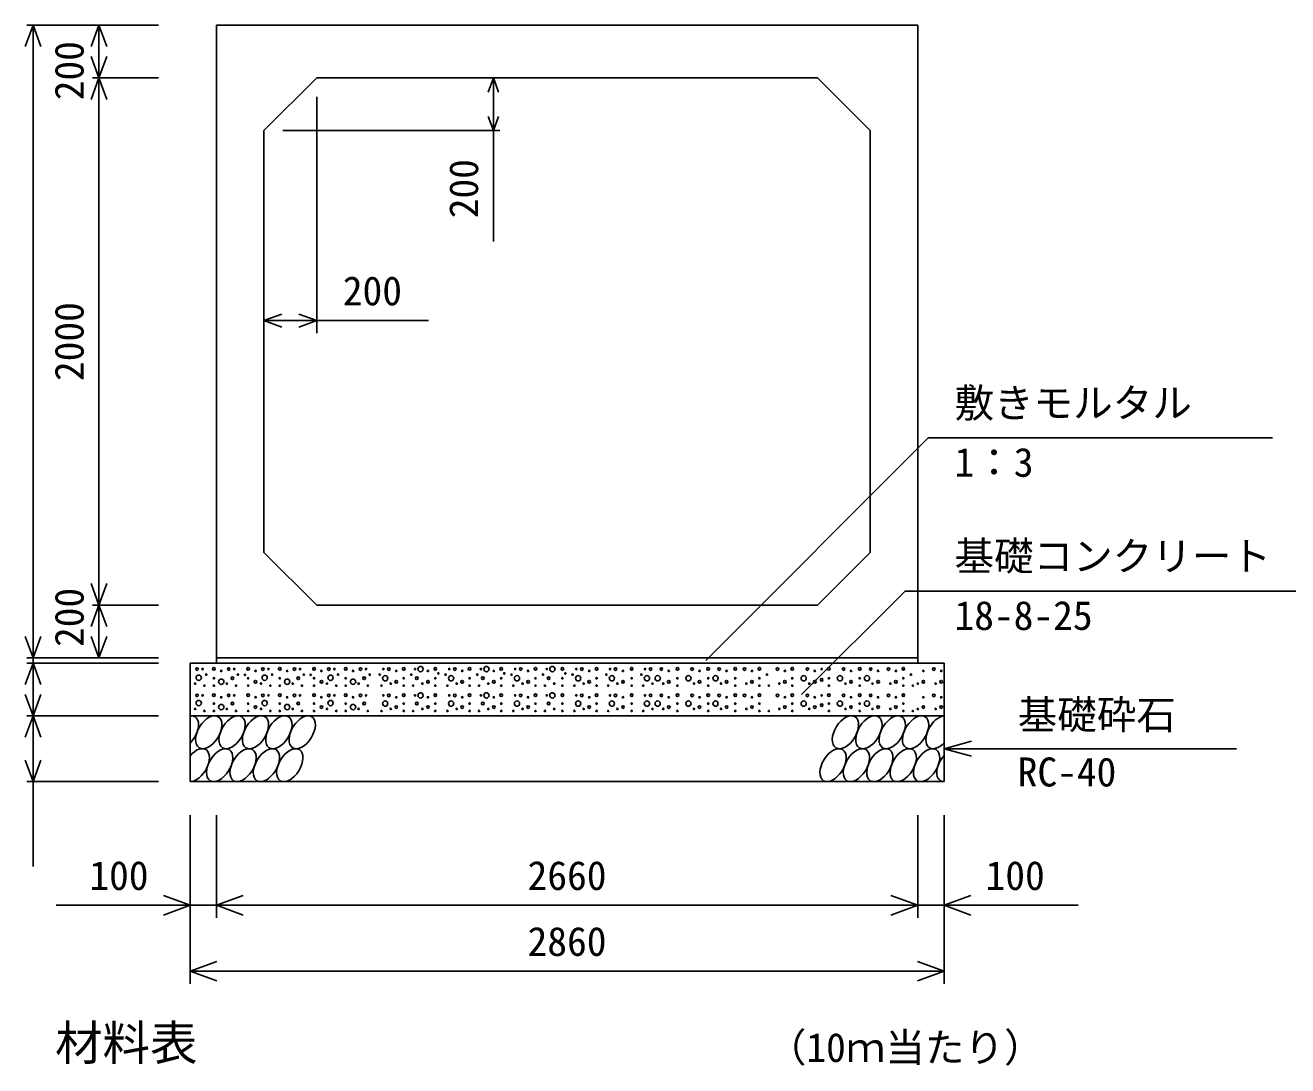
# Model space of a CAD drawing. Units: millimetres, scale not verified. Extents: x -100800 to 100800, y -35640 to 35640.
# Drawn here: x 32424 to 37213, y 13862 to 17810 of the extents above; entities that cross this region are included whole.
import ezdxf
from ezdxf.enums import TextEntityAlignment as Align

# ---------------------------------------------------------------- set-up
doc = ezdxf.new("R2010")
doc.units = ezdxf.units.MM
doc.header["$LTSCALE"] = 120
for name, color, linetype, lineweight in [('0-0_DIM', 7, 'Continuous', 25), ('0-2_HATCH', 6, 'Continuous', 25), ('0-5_OUTLINE', 3, 'Continuous', 25), ('0-7_TXT', 7, 'Continuous', 25)]:
    doc.layers.add(name, color=color, linetype=linetype, lineweight=lineweight)
doc.styles.add('ＭＳ ゴシック', font='')
doc.styles.get('ＭＳ ゴシック').set_extended_font_data('MS Gothic')

msp = doc.modelspace()

# ---------------------------------------------------------------- linework, layer by layer
at = {"layer": '0-0_DIM'}
for p, q in [((32429, 17810.3), (32929.1, 17810.3)), ((32453, 17810.3), (32453, 15410.3)), ((32703, 17810.3), (32703, 17610.3)), ((32679, 17610.3), (32929.1, 17610.3)), ((32703, 15610.3), (32703, 17610.3)), ((34199.5, 17610.3), (34199.5, 17410.3)), ((33529.1, 17538.3), (33529.1, 16641.7)), ((33401.1, 17410.3), (34223.5, 17410.3)), ((34199.5, 16989.5), (34199.5, 17410.3)), ((33329.1, 16689.7), (33529.1, 16689.7)), ((33953.2, 16689.7), (33529.1, 16689.7)), ((35849, 16244.2), (35004.9, 15400.2)), ((35849, 16244.2), (37154.7, 16244.2)), ((35761.3, 15663.1), (35368.5, 15270.3)), ((35761.3, 15663.1), (37530.3, 15663.1)), ((32679, 15610.3), (32929.1, 15610.3)), ((32703, 15610.3), (32703, 15410.3)), ((32429, 15410.3), (32929.1, 15410.3)), ((32429, 15390.3), (32929.1, 15390.3)), ((32453, 15410.3), (32453, 15390.3)), ((32453, 15190.3), (32453, 15390.3)), ((32429, 15190.3), (32929.1, 15190.3)), ((32453, 15190.3), (32453, 14940.3)), ((35909.1, 15065.3), (36013.4, 15093.3)), ((35909.1, 15065.3), (37018, 15065.3)), ((35909.1, 15065.3), (36013.4, 15037.3)), ((32429, 14940.3), (32929.1, 14940.3)), ((32453, 14618.2), (32453, 14940.3)), ((33049.1, 14173.1), (33049.1, 14812.7)), ((33149.1, 14423.1), (33149.1, 14812.7)), ((35809.1, 14423.1), (35809.1, 14812.7)), ((35909.1, 14173.1), (35909.1, 14812.7)), ((32541.1, 14471.1), (33049.1, 14471.1)), ((33049.1, 14471.1), (33149.1, 14471.1)), ((33149.1, 14471.1), (35809.1, 14471.1)), ((33049.1, 14221.1), (35909.1, 14221.1))]:
    msp.add_line(p, q, dxfattribs=at)
for points in [[(32482.6, 17729.1), (32453, 17810.3), (32423.5, 17729.1)], [(32732.6, 17729.1), (32703, 17810.3), (32673.5, 17729.1)], [(32732.6, 17691.5), (32703, 17610.3), (32673.5, 17691.5)], [(32732.6, 17529.1), (32703, 17610.3), (32673.5, 17529.1)], [(34179.8, 17556.2), (34199.5, 17610.3), (34219.2, 17556.2)], [(34179.8, 17464.4), (34199.5, 17410.3), (34219.2, 17464.4)], [(33396.8, 16714.3), (33329.1, 16689.7), (33396.8, 16665)], [(33461.4, 16714.3), (33529.1, 16689.7), (33461.4, 16665)], [(32732.6, 15691.5), (32703, 15610.3), (32673.5, 15691.5)], [(32732.6, 15529.1), (32703, 15610.3), (32673.5, 15529.1)], [(32482.6, 15491.5), (32453, 15410.3), (32423.5, 15491.5)], [(32732.6, 15491.5), (32703, 15410.3), (32673.5, 15491.5)], [(32482.6, 15309.1), (32453, 15390.3), (32423.5, 15309.1)], [(32482.6, 15271.5), (32453, 15190.3), (32423.5, 15271.5)], [(32482.6, 15109.1), (32453, 15190.3), (32423.5, 15109.1)], [(32482.6, 15021.5), (32453, 14940.3), (32423.5, 15021.5)], [(32947.6, 14508), (33049.1, 14471.1), (32947.6, 14434.1)], [(33250.6, 14434.1), (33149.1, 14471.1), (33250.6, 14508)], [(35707.6, 14508), (35809.1, 14471.1), (35707.6, 14434.1)], [(36417.1, 14471.1), (35909.1, 14471.1), (35809.1, 14471.1)], [(36010.6, 14508), (35909.1, 14471.1), (36010.6, 14434.1)], [(33150.6, 14184.1), (33049.1, 14221.1), (33150.6, 14258)], [(35807.6, 14258), (35909.1, 14221.1), (35807.6, 14184.1)]]:
    msp.add_lwpolyline(points, dxfattribs=at)
at = {"layer": '0-2_HATCH'}
for centre, radius in [((33923.1, 15367.5), 10), ((34173.1, 15367.5), 10), ((34423.1, 15367.5), 10), ((33075.1, 15367.5), 5), ((33081.7, 15334.5), 10), ((33096.2, 15367.5), 2.5), ((33110.2, 15346.5), 2.5), ((33139.1, 15368.4), 5), ((33139.1, 15332.5), 2.5), ((33167.1, 15319.3), 10), ((33167.1, 15360.5), 2.5), ((33195.1, 15367.5), 5), ((33209.2, 15332.5), 5), ((33216.2, 15367.5), 2.5), ((33230.2, 15346.5), 2.5), ((33256.7, 15345.6), 2.5), ((33269.1, 15368.4), 5), ((33269.1, 15332.5), 2.5), ((33297.1, 15360.5), 2.5), ((33325.1, 15367.5), 5), ((33331.7, 15334.5), 10), ((33346.2, 15367.5), 2.5), ((33360.2, 15346.5), 2.5), ((33389.1, 15368.4), 5), ((33389.1, 15332.5), 2.5), ((33417.1, 15319.3), 10), ((33417.1, 15360.5), 2.5), ((33445.1, 15367.5), 5), ((33459.2, 15332.5), 5), ((33466.2, 15367.5), 2.5), ((33480.2, 15346.5), 2.5), ((33506.7, 15345.6), 2.5), ((33519.1, 15368.4), 5), ((33519.1, 15332.5), 2.5), ((33547.1, 15360.5), 2.5), ((33575.1, 15367.5), 5), ((33581.7, 15334.5), 10), ((33596.2, 15367.5), 2.5), ((33610.2, 15346.5), 2.5), ((33639.1, 15368.4), 5), ((33639.1, 15332.5), 2.5), ((33667.1, 15319.3), 10), ((33667.1, 15360.5), 2.5), ((33695.1, 15367.5), 5), ((33709.2, 15332.5), 5), ((33716.2, 15367.5), 2.5), ((33730.2, 15346.5), 2.5), ((33768, 15346.5), 2.5), ((33789, 15332.5), 10), ((33782, 15367.5), 2.5), ((33803.1, 15367.5), 5), ((33831.1, 15360.5), 2.5), ((33859.1, 15368.4), 5), ((33859.1, 15332.5), 2.5), ((33888, 15346.5), 2.5), ((33902, 15367.5), 2.5), ((33909, 15332.5), 5), ((33951.1, 15360.5), 2.5), ((33979.1, 15368.4), 5), ((33979.1, 15332.5), 2.5), ((33990.5, 15350.8), 2.5), ((34018, 15346.5), 2.5), ((34039, 15332.5), 10), ((34032, 15367.5), 2.5), ((34053.1, 15367.5), 5), ((34081.1, 15360.5), 2.5), ((34109.1, 15368.4), 5), ((34109.1, 15332.5), 2.5), ((34138, 15346.5), 2.5), ((34152, 15367.5), 2.5), ((34159, 15332.5), 5), ((34201.1, 15360.5), 2.5), ((34229.1, 15368.4), 5), ((34229.1, 15332.5), 2.5), ((34240.5, 15350.8), 2.5), ((34268, 15346.5), 2.5), ((34289, 15332.5), 10), ((34282, 15367.5), 2.5), ((34303.1, 15367.5), 5), ((34331.1, 15360.5), 2.5), ((34359.1, 15368.4), 5), ((34359.1, 15332.5), 2.5), ((34388, 15346.5), 2.5), ((34402, 15367.5), 2.5), ((34409, 15332.5), 5), ((34461, 15368.4), 5), ((34461, 15332.5), 2.5), ((34472.3, 15350.8), 2.5), ((34499.8, 15346.5), 2.5), ((34520.9, 15332.5), 10), ((34513.9, 15367.5), 2.5), ((34534.9, 15367.5), 5), ((34562.9, 15360.5), 2.5), ((34591, 15368.4), 5), ((34591, 15332.5), 2.5), ((34627.9, 15346.5), 2.5), ((34648.9, 15332.5), 10), ((34641.9, 15367.5), 2.5), ((34662.9, 15367.5), 5), ((34691, 15360.5), 2.5), ((34723.9, 15368.4), 5), ((34723.9, 15332.5), 2.5), ((34760.8, 15346.5), 2.5), ((34781.9, 15332.5), 10), ((34774.8, 15367.5), 2.5), ((34795.9, 15367.5), 5), ((34822.5, 15332.5), 10), ((34836.5, 15367.5), 5), ((34864.6, 15360.5), 2.5), ((34897.5, 15368.4), 5), ((34897.5, 15332.5), 2.5), ((34939.4, 15332.5), 10), ((34953.4, 15367.5), 5), ((34981.4, 15360.5), 2.5), ((35014.3, 15368.4), 5), ((35014.3, 15332.5), 2.5), ((35042.1, 15332.5), 10), ((35056.1, 15367.5), 5), ((35084.1, 15360.5), 2.5), ((35117, 15368.4), 5), ((35117, 15332.5), 2.5), ((35152.3, 15367.5), 5), ((35180.3, 15360.5), 2.5), ((35208.4, 15368.4), 5), ((35208.4, 15332.5), 2.5), ((35237.2, 15346.5), 2.5), ((35277.1, 15367.5), 5), ((35305.1, 15360.5), 2.5), ((35333.2, 15368.4), 5), ((35333.2, 15332.5), 2.5), ((35376.5, 15332.5), 10), ((35390.5, 15367.5), 5), ((35418.6, 15360.5), 2.5), ((35444.7, 15326.3), 5), ((35444.7, 15367.5), 2.5), ((35472, 15368.4), 5), ((35472, 15332.5), 2.5), ((35513.9, 15332.5), 10), ((35527.9, 15367.5), 5), ((35556, 15360.5), 2.5), ((35588.9, 15368.4), 5), ((35588.9, 15332.5), 2.5), ((35616.6, 15332.5), 10), ((35630.6, 15367.5), 5), ((35658.7, 15360.5), 2.5), ((35698.4, 15367.5), 5), ((35726.4, 15360.5), 2.5), ((35754.5, 15368.4), 5), ((35754.5, 15332.5), 2.5), ((35783.4, 15346.5), 2.5), ((35830.4, 15360.5), 2.5), ((35870.2, 15367.5), 5), ((35898.2, 15360.5), 2.5), ((33068.1, 15312.3), 2.5), ((33103.2, 15304.4), 2.5), ((33139.1, 15304.4), 2.5), ((33188.1, 15312.3), 2.5), ((33223.2, 15304.4), 2.5), ((33269.1, 15304.4), 2.5), ((33297.1, 15319.3), 5), ((33318.1, 15312.3), 2.5), ((33353.2, 15304.4), 2.5), ((33389.1, 15304.4), 2.5), ((33438.1, 15312.3), 2.5), ((33473.2, 15304.4), 2.5), ((33519.1, 15304.4), 2.5), ((33547.1, 15319.3), 5), ((33568.1, 15312.3), 2.5), ((33603.2, 15304.4), 2.5), ((33639.1, 15304.4), 2.5), ((33688.1, 15312.3), 2.5), ((33723.2, 15304.4), 2.5), ((33775, 15304.4), 2.5), ((33810.1, 15312.3), 2.5), ((33831.1, 15319.3), 5), ((33859.1, 15304.4), 2.5), ((33895, 15304.4), 2.5), ((33930.1, 15312.3), 2.5), ((33951.1, 15319.3), 5), ((33979.1, 15304.4), 2.5), ((34025, 15304.4), 2.5), ((34060.1, 15312.3), 2.5), ((34081.1, 15319.3), 5), ((34109.1, 15304.4), 2.5), ((34145, 15304.4), 2.5), ((34180.1, 15312.3), 2.5), ((34201.1, 15319.3), 5), ((34229.1, 15304.4), 2.5), ((34275, 15304.4), 2.5), ((34310.1, 15312.3), 2.5), ((34331.1, 15319.3), 5), ((34359.1, 15304.4), 2.5), ((34395, 15304.4), 2.5), ((34430.1, 15312.3), 2.5), ((34461, 15304.4), 2.5), ((34506.8, 15304.4), 2.5), ((34541.9, 15312.3), 2.5), ((34562.9, 15319.3), 5), ((34591, 15304.4), 2.5), ((34634.9, 15304.4), 2.5), ((34670, 15312.3), 2.5), ((34691, 15319.3), 5), ((34723.9, 15304.4), 2.5), ((34767.8, 15304.4), 2.5), ((34802.9, 15312.3), 2.5), ((34843.6, 15312.3), 2.5), ((34864.6, 15319.3), 5), ((34897.5, 15304.4), 2.5), ((34960.4, 15312.3), 2.5), ((34981.4, 15319.3), 5), ((35014.3, 15304.4), 2.5), ((35063.1, 15312.3), 2.5), ((35084.1, 15319.3), 5), ((35117, 15304.4), 2.5), ((35159.3, 15312.3), 2.5), ((35180.3, 15319.3), 5), ((35208.4, 15304.4), 2.5), ((35244.2, 15304.4), 2.5), ((35284.1, 15312.3), 2.5), ((35305.1, 15319.3), 5), ((35333.2, 15304.4), 2.5), ((35397.5, 15312.3), 2.5), ((35418.6, 15319.3), 5), ((35472, 15304.4), 2.5), ((35535, 15312.3), 2.5), ((35556, 15319.3), 5), ((35588.9, 15304.4), 2.5), ((35637.6, 15312.3), 2.5), ((35658.7, 15319.3), 5), ((35705.4, 15312.3), 2.5), ((35726.4, 15319.3), 5), ((35754.5, 15304.4), 2.5), ((35790.4, 15304.4), 2.5), ((35809.4, 15312.3), 2.5), ((35830.4, 15319.3), 5), ((35877.2, 15312.3), 2.5), ((35898.2, 15319.3), 5), ((33075.1, 15267.5), 5), ((33081.7, 15238.4), 10), ((33096.2, 15267.5), 2.5), ((33139.1, 15268.4), 5), ((33139.1, 15236.4), 2.5), ((33167.1, 15223.2), 10), ((33167.1, 15260.5), 2.5), ((33195.1, 15267.5), 5), ((33209.2, 15236.4), 5), ((33216.2, 15267.5), 2.5), ((33269.1, 15268.4), 5), ((33269.1, 15236.4), 2.5), ((33297.1, 15260.5), 2.5), ((33325.1, 15267.5), 5), ((33331.7, 15238.4), 10), ((33346.2, 15267.5), 2.5), ((33389.1, 15268.4), 5), ((33389.1, 15236.4), 2.5), ((33417.1, 15223.2), 10), ((33417.1, 15260.5), 2.5), ((33445.1, 15267.5), 5), ((33459.2, 15236.4), 5), ((33466.2, 15267.5), 2.5), ((33519.1, 15268.4), 5), ((33519.1, 15236.4), 2.5), ((33547.1, 15260.5), 2.5), ((33575.1, 15267.5), 5), ((33581.7, 15238.4), 10), ((33596.2, 15267.5), 2.5), ((33639.1, 15268.4), 5), ((33639.1, 15236.4), 2.5), ((33667.1, 15223.2), 10), ((33667.1, 15260.5), 2.5), ((33695.1, 15267.5), 5), ((33709.2, 15236.4), 5), ((33716.2, 15267.5), 2.5), ((33789, 15236.4), 10), ((33782, 15267.5), 2.5), ((33803.1, 15267.5), 5), ((33831.1, 15260.5), 2.5), ((33859.1, 15268.4), 5), ((33859.1, 15236.4), 2.5), ((33902, 15267.5), 2.5), ((33909, 15236.4), 5), ((33923.1, 15267.5), 10), ((33951.1, 15260.5), 2.5), ((33979.1, 15268.4), 5), ((33979.1, 15236.4), 2.5), ((34039, 15236.4), 10), ((34032, 15267.5), 2.5), ((34053.1, 15267.5), 5), ((34081.1, 15260.5), 2.5), ((34109.1, 15268.4), 5), ((34109.1, 15236.4), 2.5), ((34152, 15267.5), 2.5), ((34159, 15236.4), 5), ((34173.1, 15267.5), 10), ((34201.1, 15260.5), 2.5), ((34229.1, 15268.4), 5), ((34229.1, 15236.4), 2.5), ((34289, 15236.4), 10), ((34282, 15267.5), 2.5), ((34303.1, 15267.5), 5), ((34331.1, 15260.5), 2.5), ((34359.1, 15268.4), 5), ((34359.1, 15236.4), 2.5), ((34402, 15267.5), 2.5), ((34409, 15236.4), 5), ((34423.1, 15267.5), 10), ((34461, 15268.4), 5), ((34461, 15236.4), 2.5), ((34520.9, 15236.4), 10), ((34513.9, 15267.5), 2.5), ((34534.9, 15267.5), 5), ((34562.9, 15260.5), 2.5), ((34591, 15268.4), 5), ((34591, 15236.4), 2.5), ((34648.9, 15236.4), 10), ((34641.9, 15267.5), 2.5), ((34662.9, 15267.5), 5), ((34691, 15260.5), 2.5), ((34723.9, 15268.4), 5), ((34723.9, 15236.4), 2.5), ((34781.9, 15236.4), 10), ((34774.8, 15267.5), 2.5), ((34795.9, 15267.5), 5), ((34822.5, 15236.4), 10), ((34836.5, 15267.5), 5), ((34864.6, 15260.5), 2.5), ((34897.5, 15268.4), 5), ((34897.5, 15236.4), 2.5), ((34939.4, 15236.4), 10), ((34953.4, 15267.5), 5), ((34981.4, 15260.5), 2.5), ((35014.3, 15268.4), 5), ((35014.3, 15236.4), 2.5), ((35042.1, 15236.4), 10), ((35056.1, 15267.5), 5), ((35084.1, 15260.5), 2.5), ((35117, 15268.4), 5), ((35117, 15236.4), 2.5), ((35152.3, 15267.5), 5), ((35180.3, 15260.5), 2.5), ((35208.4, 15268.4), 5), ((35208.4, 15236.4), 2.5), ((35277.1, 15267.5), 5), ((35305.1, 15260.5), 2.5), ((35333.2, 15268.4), 5), ((35333.2, 15236.4), 2.5), ((35376.5, 15236.4), 10), ((35390.5, 15267.5), 5), ((35418.6, 15260.5), 2.5), ((35444.7, 15230.2), 5), ((35444.7, 15267.5), 2.5), ((35472, 15268.4), 5), ((35472, 15236.4), 2.5), ((35513.9, 15236.4), 10), ((35527.9, 15267.5), 5), ((35556, 15260.5), 2.5), ((35588.9, 15268.4), 5), ((35588.9, 15236.4), 2.5), ((35616.6, 15236.4), 10), ((35630.6, 15267.5), 5), ((35658.7, 15260.5), 2.5), ((35698.4, 15267.5), 5), ((35726.4, 15260.5), 2.5), ((35754.5, 15268.4), 5), ((35754.5, 15236.4), 2.5), ((35830.4, 15260.5), 2.5), ((35870.2, 15267.5), 5), ((35898.2, 15260.5), 2.5), ((33068.1, 15216.2), 2.5), ((33103.2, 15208.4), 2.5), ((33139.1, 15208.4), 2.5), ((33188.1, 15216.2), 2.5), ((33223.2, 15208.4), 2.5), ((33269.1, 15208.4), 2.5), ((33297.1, 15223.2), 5), ((33318.1, 15216.2), 2.5), ((33353.2, 15208.4), 2.5), ((33389.1, 15208.4), 2.5), ((33438.1, 15216.2), 2.5), ((33473.2, 15208.4), 2.5), ((33519.1, 15208.4), 2.5), ((33547.1, 15223.2), 5), ((33568.1, 15216.2), 2.5), ((33603.2, 15208.4), 2.5), ((33639.1, 15208.4), 2.5), ((33688.1, 15216.2), 2.5), ((33723.2, 15208.4), 2.5), ((33775, 15208.4), 2.5), ((33810.1, 15216.2), 2.5), ((33831.1, 15223.2), 5), ((33859.1, 15208.4), 2.5), ((33895, 15208.4), 2.5), ((33930.1, 15216.2), 2.5), ((33951.1, 15223.2), 5), ((33979.1, 15208.4), 2.5), ((34025, 15208.4), 2.5), ((34060.1, 15216.2), 2.5), ((34081.1, 15223.2), 5), ((34109.1, 15208.4), 2.5), ((34145, 15208.4), 2.5), ((34180.1, 15216.2), 2.5), ((34201.1, 15223.2), 5), ((34229.1, 15208.4), 2.5), ((34275, 15208.4), 2.5), ((34310.1, 15216.2), 2.5), ((34331.1, 15223.2), 5), ((34359.1, 15208.4), 2.5), ((34395, 15208.4), 2.5), ((34430.1, 15216.2), 2.5), ((34461, 15208.4), 2.5), ((34506.8, 15208.4), 2.5), ((34541.9, 15216.2), 2.5), ((34562.9, 15223.2), 5), ((34591, 15208.4), 2.5), ((34634.9, 15208.4), 2.5), ((34670, 15216.2), 2.5), ((34691, 15223.2), 5), ((34723.9, 15208.4), 2.5), ((34767.8, 15208.4), 2.5), ((34802.9, 15216.2), 2.5), ((34843.6, 15216.2), 2.5), ((34864.6, 15223.2), 5), ((34897.5, 15208.4), 2.5), ((34960.4, 15216.2), 2.5), ((34981.4, 15223.2), 5), ((35014.3, 15208.4), 2.5), ((35063.1, 15216.2), 2.5), ((35084.1, 15223.2), 5), ((35117, 15208.4), 2.5), ((35159.3, 15216.2), 2.5), ((35180.3, 15223.2), 5), ((35208.4, 15208.4), 2.5), ((35244.2, 15208.4), 2.5), ((35284.1, 15216.2), 2.5), ((35305.1, 15223.2), 5), ((35333.2, 15208.4), 2.5), ((35397.5, 15216.2), 2.5), ((35418.6, 15223.2), 5), ((35472, 15208.4), 2.5), ((35535, 15216.2), 2.5), ((35556, 15223.2), 5), ((35588.9, 15208.4), 2.5), ((35637.6, 15216.2), 2.5), ((35658.7, 15223.2), 5), ((35705.4, 15216.2), 2.5), ((35726.4, 15223.2), 5), ((35754.5, 15208.4), 2.5), ((35790.4, 15208.4), 2.5), ((35809.4, 15216.2), 2.5), ((35830.4, 15223.2), 5), ((35877.2, 15216.2), 2.5), ((35898.2, 15223.2), 5)]:
    msp.add_circle(centre, radius, dxfattribs=at)
for centre, start_param, end_param in [((33030.8, 15127.8), 4.335544, 6.724593), ((35889.8, 15127.8), 0.419949, 4.357003), ((33072.3, 15002.8), 3.496422, 7.58605), ((35931.4, 15002.8), 1.28053, 3.496422)]:
    msp.add_ellipse(centre, major_axis=(36.4, 58.9), ratio=0.5792, start_param=start_param, end_param=end_param, dxfattribs=at)
for centre in [(33119.5, 15127.8), (33208.2, 15127.8), (33296.9, 15127.8), (33385.6, 15127.8), (33474.3, 15127.8), (35535, 15127.8), (35623.7, 15127.8), (35712.4, 15127.8), (35801.1, 15127.8), (33161, 15002.8), (33249.7, 15002.8), (33338.4, 15002.8), (33427.1, 15002.8), (35487.9, 15002.8), (35576.6, 15002.8), (35665.3, 15002.8), (35754, 15002.8), (35842.7, 15002.8)]:
    msp.add_ellipse(centre, major_axis=(36.4, 58.9), ratio=0.5792, dxfattribs=at)
at = {"layer": '0-5_OUTLINE'}
for p, q in [((33149.1, 15390.3), (33149.1, 17810.3)), ((33529.1, 17610.3), (33329.1, 17410.3)), ((33529.1, 17610.3), (35429.1, 17610.3)), ((35629.1, 17410.3), (35429.1, 17610.3)), ((33329.1, 15810.3), (33329.1, 17410.3)), ((35629.1, 17410.3), (35629.1, 15810.3)), ((33529.1, 15610.3), (33329.1, 15810.3)), ((35629.1, 15810.3), (35429.1, 15610.3)), ((35429.1, 15610.3), (33529.1, 15610.3)), ((33049.1, 15390.3), (33049.1, 14940.3)), ((33049.1, 15390.3), (35909.1, 15390.3)), ((35809.1, 15410.3), (33149.1, 15410.3)), ((35909.1, 15390.3), (35909.1, 14940.3)), ((33049.1, 15190.3), (35909.1, 15190.3)), ((33049.1, 14940.3), (35909.1, 14940.3))]:
    msp.add_line(p, q, dxfattribs=at)
msp.add_lwpolyline([(33149.1, 17810.3), (35809.1, 17810.3), (35809.1, 15390.3)], dxfattribs=at)

# ---------------------------------------------------------------- texts
at = {"layer": '0-0_DIM', "style": 'ＭＳ ゴシック'}
for s, p in [('200', (32678, 17525.6)), ('200', (34174.5, 17078)), ('2000', (32678, 16460.3)), ('200', (32678, 15451.1))]:
    msp.add_text(s, height=110, rotation=90, dxfattribs=at).set_placement(p, align=Align.BOTTOM_LEFT)
for s, p in [('200', (33628.3, 16714.7)), ('敷きモルタル', (35948.6, 16289.2)), ('1：3', (35948.6, 16064)), ('基礎コンクリート', (35948.6, 15708)), ('18-8-25', (35948.6, 15482.9)), ('基礎砕石', (36188.3, 15106.5)), ('RC-40', (36188.3, 14888.9)), ('100', (32666.7, 14496.1)), ('2660', (34329.1, 14496.1)), ('100', (36066.5, 14496.1)), ('2860', (34329.1, 14246.1))]:
    msp.add_text(s, height=110, dxfattribs=at).set_placement(p, align=Align.BOTTOM_LEFT)
at = {"layer": '0-7_TXT', "style": 'ＭＳ ゴシック'}
for s, height, p in [('材料表', 132, (32536.6, 13843.6)), ('（10ｍ当たり）', 110, (35236.6, 13843.6))]:
    msp.add_text(s, height=height, dxfattribs=at).set_placement(p, align=Align.BOTTOM_LEFT)

doc.saveas('drawing.dxf')
